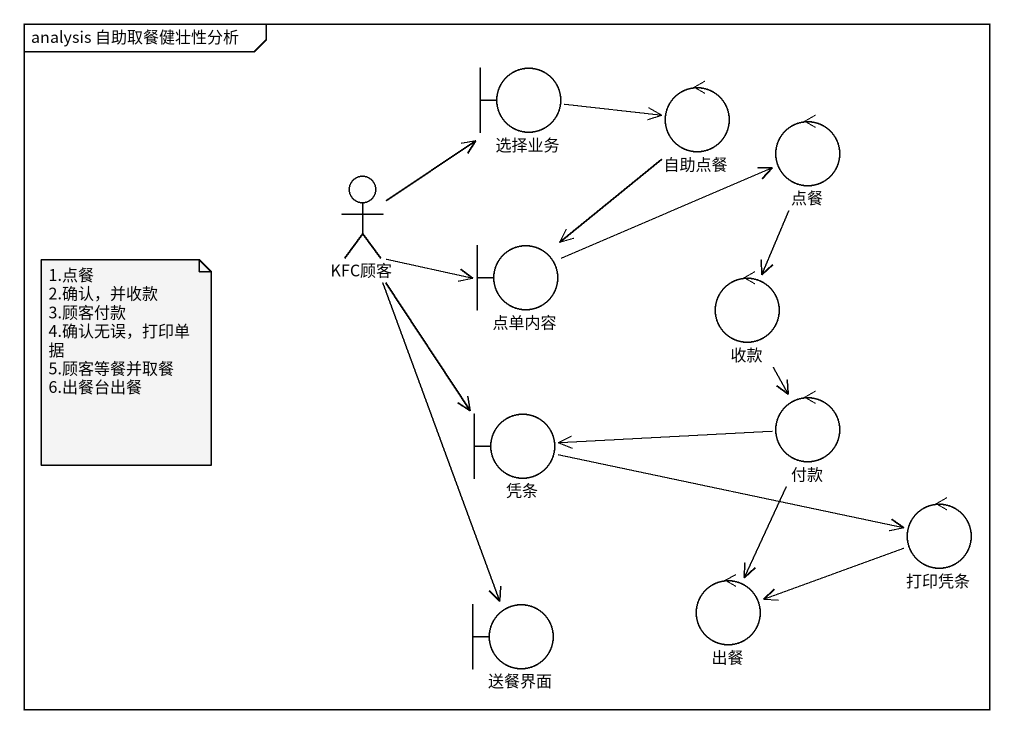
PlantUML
@startuml
mainframe analysis 自助取餐健壮性分析
boundary 选择业务
control 自助点餐
control 点餐
actor KFC顾客
boundary 点单内容
control 收款
boundary 凭条
control 付款
control 打印凭条
control 出餐
boundary 送餐界面
选择业务 -right-> 自助点餐
自助点餐 --> 点单内容
点餐 --> 收款
KFC顾客 -up-> 选择业务
KFC顾客 -right-> 点单内容
KFC顾客 --> 凭条
KFC顾客 --> 送餐界面
点单内容 -right-> 点餐
收款 --> 付款
凭条 -right-> 打印凭条
付款 -left-> 凭条
付款 --> 出餐
付款 --> 出餐
打印凭条 -left-> 出餐
note as N1
  1.点餐
  2.确认，并收款
  3.顾客付款
  4.确认无误，打印单据
  5.顾客等餐并取餐
  6.出餐台出餐
end note
@enduml
